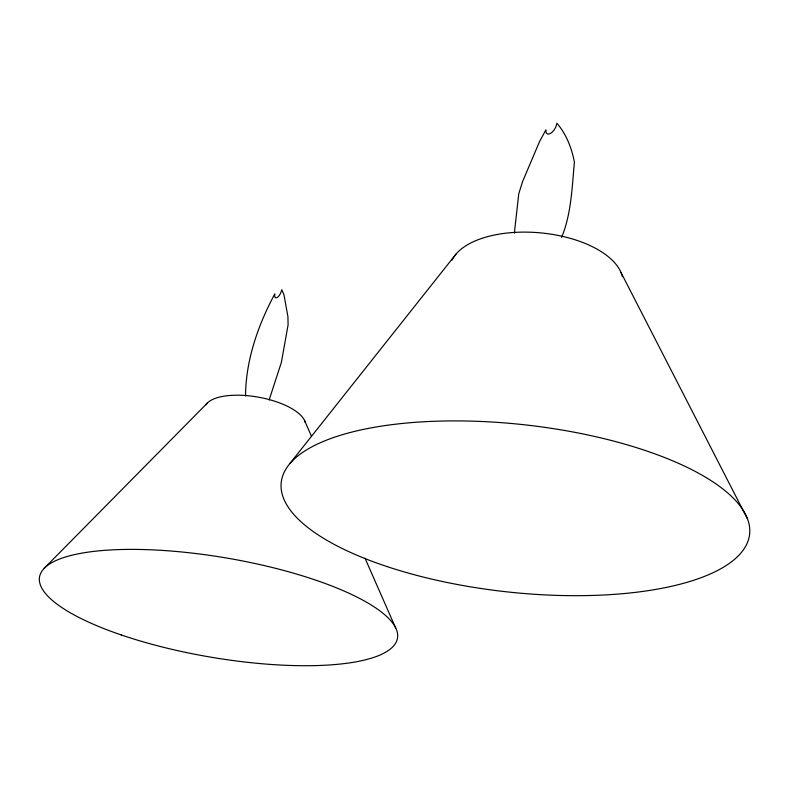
<?xml version="1.0" encoding="UTF-8"?>
<svg xmlns="http://www.w3.org/2000/svg" width="789" height="789" viewBox="0 0 789 789"><rect width="100%" height="100%" fill="white"/><g stroke="black" fill="none" stroke-linecap="round" stroke-linejoin="round"><path stroke-width="1.18" d="M514.359 233.09L518.758 193.749L522.624 181.46L539.548 141.586L545.87 129.869A8.383 4.162 -59.9 0 0 550.663 133.331A8.383 4.162 -59.9 0 0 556.847 123.222C566.265 133.824 571.729 148.243 574.402 162.1C572.015 187.486 571.433 213.405 561.65 237.351M269.128 399.993L281.367 362.427L288.084 324.95L287.936 316.754L283.961 294.731L281.752 289.691A6.539 2.692 -65.8 0 1 277.225 297.492A6.539 2.692 -65.8 0 1 274.799 293.902C257.993 325.295 245.803 360.05 245.527 395.989M289.987 463.419L455.934 254.216M44.253 568.258L207.359 403.061M620.963 272.422L747.291 518.58M304.505 420.389L311.448 436.199M364.972 558.089L395.703 628.064M205.978 404.787A51.137 20.031 10.3 0 1 258.289 397.143A51.137 20.031 10.3 0 1 305.264 422.49M452.107 260.064A86.81 43.03 5.3 0 1 541.313 232.942A86.81 43.03 5.3 0 1 622.373 276.771M121.299 634.967A181.559 50.19 9.7 0 0 397.439 638.37A181.559 50.19 9.7 0 0 136.773 549.42A181.559 50.19 9.7 0 0 121.299 634.967M386.689 566.463A235.625 83.989 6.3 0 0 749.372 535.899A235.625 83.989 6.3 0 0 410.142 422.726A235.625 83.989 6.3 0 0 386.689 566.463"/></g></svg>
